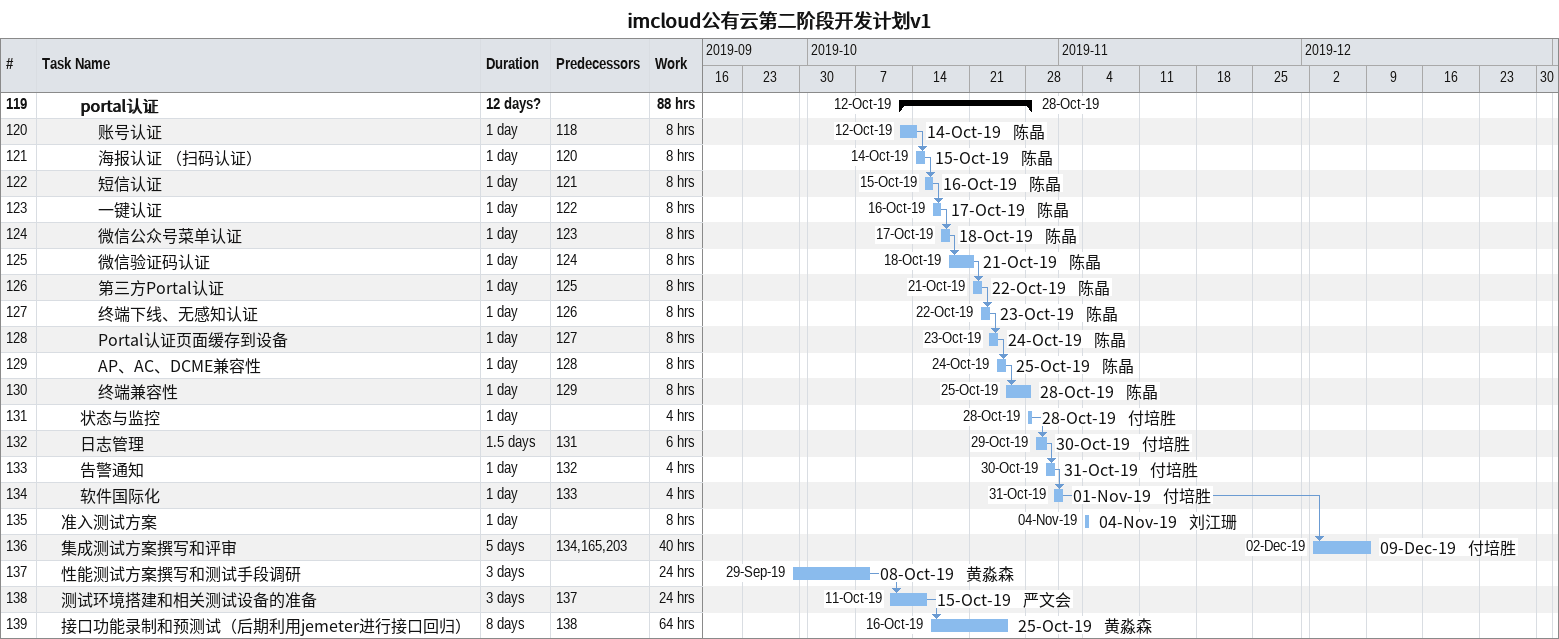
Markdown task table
imcloud公有云第二阶段开发计划v1

| ID | Level | Task | Duration | Start | Finish | Predecessors | Resources | Work (h) |
|---|---|---|---|---|---|---|---|---|
| 119 | 3 | **portal认证** | 12d? | 2019-10-12 | 2019-10-28 |  |  | 88 |
| 120 | 4 | 账号认证 | 1d | 2019-10-12 | 2019-10-14 | 118 | 陈晶 | 8 |
| 121 | 4 | 海报认证 （扫码认证） | 1d | 2019-10-14 | 2019-10-15 | 120 | 陈晶 | 8 |
| 122 | 4 | 短信认证 | 1d | 2019-10-15 | 2019-10-16 | 121 | 陈晶 | 8 |
| 123 | 4 | 一键认证 | 1d | 2019-10-16 | 2019-10-17 | 122 | 陈晶 | 8 |
| 124 | 4 | 微信公众号菜单认证 | 1d | 2019-10-17 | 2019-10-18 | 123 | 陈晶 | 8 |
| 125 | 4 | 微信验证码认证 | 1d | 2019-10-18 | 2019-10-21 | 124 | 陈晶 | 8 |
| 126 | 4 | 第三方Portal认证 | 1d | 2019-10-21 | 2019-10-22 | 125 | 陈晶 | 8 |
| 127 | 4 | 终端下线、无感知认证 | 1d | 2019-10-22 | 2019-10-23 | 126 | 陈晶 | 8 |
| 128 | 4 | Portal认证页面缓存到设备 | 1d | 2019-10-23 | 2019-10-24 | 127 | 陈晶 | 8 |
| 129 | 4 | AP、AC、DCME兼容性 | 1d | 2019-10-24 | 2019-10-25 | 128 | 陈晶 | 8 |
| 130 | 4 | 终端兼容性 | 1d | 2019-10-25 | 2019-10-28 | 129 | 陈晶 | 8 |
| 131 | 3 | 状态与监控 | 1d | 2019-10-28 | 2019-10-28 |  | 付培胜 | 4 |
| 132 | 3 | 日志管理 | 1.5d | 2019-10-29 | 2019-10-30 | 131 | 付培胜 | 6 |
| 133 | 3 | 告警通知 | 1d | 2019-10-30 | 2019-10-31 | 132 | 付培胜 | 4 |
| 134 | 3 | 软件国际化 | 1d | 2019-10-31 | 2019-11-01 | 133 | 付培胜 | 4 |
| 135 | 2 | 准入测试方案 | 1d | 2019-11-04 | 2019-11-04 |  | 刘江珊 | 8 |
| 136 | 2 | 集成测试方案撰写和评审 | 5d | 2019-12-02 | 2019-12-09 | 134, 165, 203 | 付培胜 | 40 |
| 137 | 2 | 性能测试方案撰写和测试手段调研 | 3d | 2019-09-29 | 2019-10-08 |  | 黄淼森 | 24 |
| 138 | 2 | 测试环境搭建和相关测试设备的准备 | 3d | 2019-10-11 | 2019-10-15 | 137 | 严文会 | 24 |
| 139 | 2 | 接口功能录制和预测试（后期利用jemeter进行接口回归） | 8d | 2019-10-16 | 2019-10-25 | 138 | 黄淼森 | 64 |
